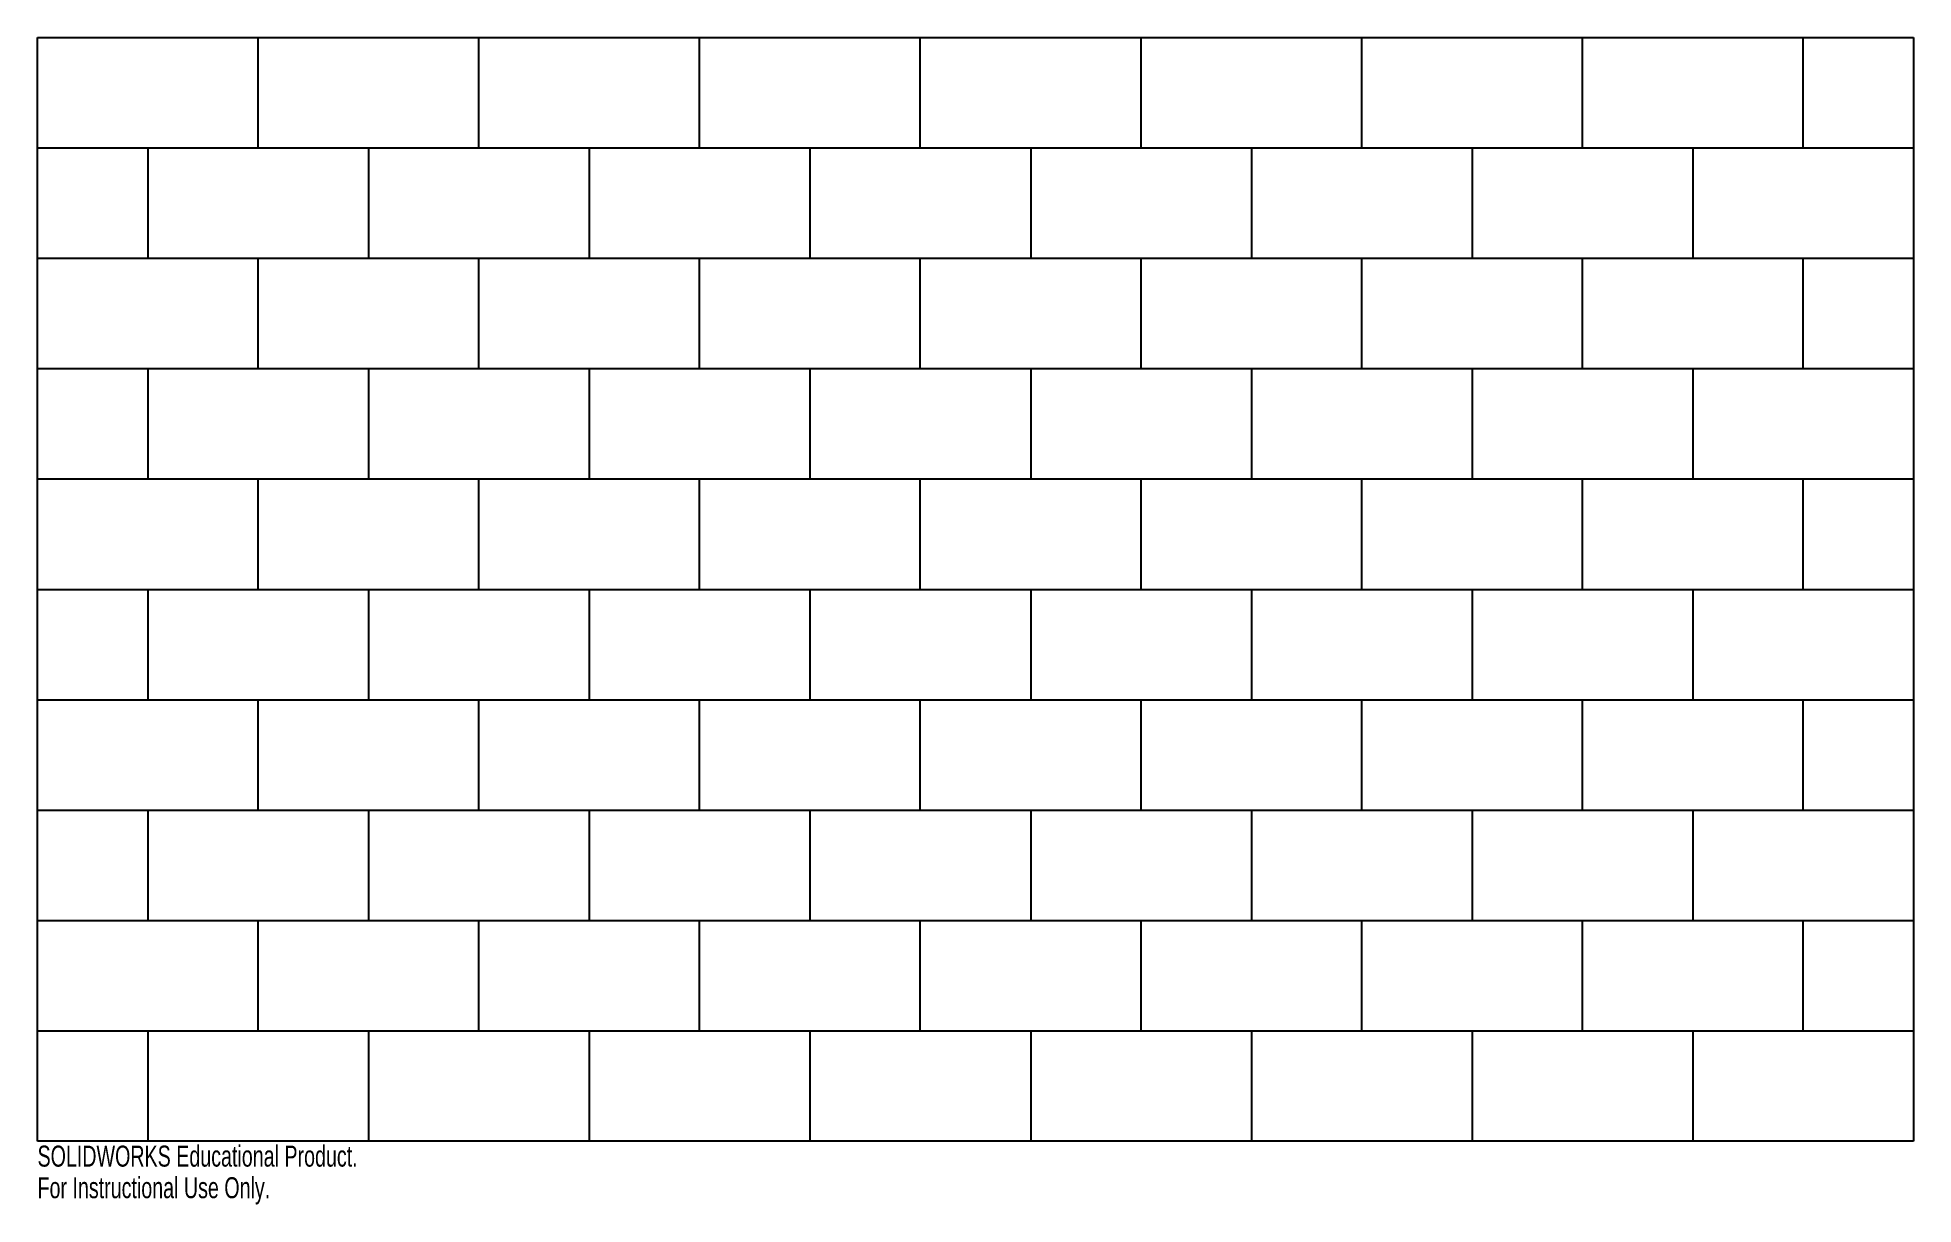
# Model space of a CAD drawing. Header units: inches. Extents: x 0 to 17, y -0.6 to 10.
import ezdxf

# ---------------------------------------------------------------- set-up
doc = ezdxf.new("R2010")
doc.units = ezdxf.units.IN
doc.header["$MEASUREMENT"] = 0
doc.styles.add('SLDTEXTSTYLE0', font='TXT', dxfattribs={"width": 0.7})

msp = doc.modelspace()

# ---------------------------------------------------------------- linework, layer by layer
at = {"color": 7, "linetype": 'Continuous', "lineweight": 25}
for p, q in [((0, 0), (0, 10)), ((0, 10), (17, 10)), ((17, 10), (17, 0)), ((17, 0), (0, 0))]:
    msp.add_line(p, q, dxfattribs=at)
at = {"color": 7, "linetype": 'Continuous'}
for p, q in [((2, 9), (2, 10)), ((4, 9), (4, 10)), ((6, 9), (6, 10)), ((8, 9), (8, 10)), ((10, 9), (10, 10)), ((12, 9), (12, 10)), ((14, 9), (14, 10)), ((16, 9), (16, 10)), ((0, 9), (17, 9)), ((1, 9), (1, 8)), ((3, 9), (3, 8)), ((5, 9), (5, 8)), ((7, 9), (7, 8)), ((9, 9), (9, 8)), ((11, 9), (11, 8)), ((13, 9), (13, 8)), ((15, 9), (15, 8)), ((0, 8), (17, 8)), ((2, 7), (2, 8)), ((4, 7), (4, 8)), ((6, 7), (6, 8)), ((8, 7), (8, 8)), ((10, 7), (10, 8)), ((12, 7), (12, 8)), ((14, 7), (14, 8)), ((16, 7), (16, 8)), ((0, 7), (17, 7)), ((1, 7), (1, 6)), ((3, 7), (3, 6)), ((5, 7), (5, 6)), ((7, 7), (7, 6)), ((9, 7), (9, 6)), ((11, 7), (11, 6)), ((13, 7), (13, 6)), ((15, 7), (15, 6)), ((0, 6), (17, 6)), ((2, 5), (2, 6)), ((4, 5), (4, 6)), ((6, 5), (6, 6)), ((8, 5), (8, 6)), ((10, 5), (10, 6)), ((12, 5), (12, 6)), ((14, 5), (14, 6)), ((16, 5), (16, 6)), ((0, 5), (17, 5)), ((1, 5), (1, 4)), ((3, 5), (3, 4)), ((5, 5), (5, 4)), ((7, 5), (7, 4)), ((9, 5), (9, 4)), ((11, 5), (11, 4)), ((13, 5), (13, 4)), ((15, 5), (15, 4)), ((0, 4), (17, 4)), ((2, 3), (2, 4)), ((4, 3), (4, 4)), ((6, 3), (6, 4)), ((8, 3), (8, 4)), ((10, 3), (10, 4)), ((12, 3), (12, 4)), ((14, 3), (14, 4)), ((16, 3), (16, 4)), ((0, 3), (17, 3)), ((1, 3), (1, 2)), ((3, 3), (3, 2)), ((5, 3), (5, 2)), ((7, 3), (7, 2)), ((9, 3), (9, 2)), ((11, 3), (11, 2)), ((13, 3), (13, 2)), ((15, 3), (15, 2)), ((0, 2), (17, 2)), ((2, 1), (2, 2)), ((4, 1), (4, 2)), ((6, 1), (6, 2)), ((8, 1), (8, 2)), ((10, 1), (10, 2)), ((12, 1), (12, 2)), ((14, 1), (14, 2)), ((16, 1), (16, 2)), ((0, 1), (17, 1)), ((1, 1), (1, 0)), ((3, 1), (3, 0)), ((5, 1), (5, 0)), ((7, 1), (7, 0)), ((9, 1), (9, 0)), ((11, 1), (11, 0)), ((13, 1), (13, 0)), ((15, 1), (15, 0))]:
    msp.add_line(p, q, dxfattribs=at)

# ---------------------------------------------------------------- texts
at = {"color": 7, "linetype": 'Continuous', "char_height": 0.1903, "attachment_point": 1, "style": 'SLDTEXTSTYLE0'}
for s, insert in [('SOLIDWORKS Educational Product.', (0, -0.04)), ('For Instructional Use Only.', (0, -0.326))]:
    msp.add_mtext(s, dxfattribs=dict(at, insert=insert))

doc.saveas('drawing.dxf')
